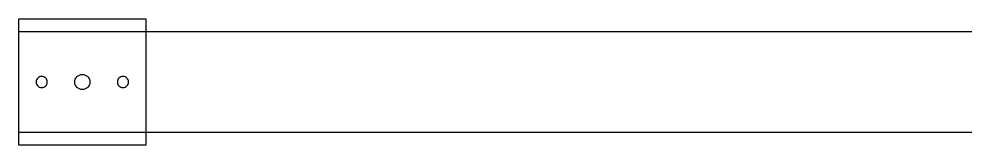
# Model space of a CAD drawing. Header units: metres. Extents: x 0.4 to 35.2, y -0.3 to 6.2.
# Drawn here: x 3.279 to 3.652, y 3.025 to 3.075 of the extents above; entities that cross this region are included whole.
import ezdxf

# ---------------------------------------------------------------- set-up
doc = ezdxf.new("R2010")
doc.units = ezdxf.units.M
doc.layers.add('P_PROPUESTO', color=5, linetype='Continuous')

msp = doc.modelspace()

# ---------------------------------------------------------------- linework, layer by layer
at = {"layer": 'P_PROPUESTO'}
for p, q in [((3.279, 3.025), (3.279, 3.075)), ((3.279, 3.075), (3.329, 3.075)), ((3.329, 3.075), (3.329, 3.025)), ((3.279, 3.03), (3.279, 3.07)), ((3.279, 3.07), (4.025, 3.07)), ((3.28617, 3.05122), (3.28597, 3.05084)), ((3.28644, 3.05156), (3.28617, 3.05122)), ((3.28678, 3.05183), (3.28644, 3.05156)), ((3.28716, 3.05203), (3.28678, 3.05183)), ((3.28757, 3.05216), (3.28716, 3.05203)), ((3.288, 3.0522), (3.28757, 3.05216)), ((3.28843, 3.05216), (3.288, 3.0522)), ((3.28884, 3.05203), (3.28843, 3.05216)), ((3.28922, 3.05183), (3.28884, 3.05203)), ((3.28956, 3.05156), (3.28922, 3.05183)), ((3.28983, 3.05122), (3.28956, 3.05156)), ((3.29003, 3.05084), (3.28983, 3.05122)), ((3.30106, 3.05058), (3.30123, 3.05115)), ((3.30123, 3.05115), (3.30151, 3.05167)), ((3.30151, 3.05167), (3.30188, 3.05212)), ((3.30188, 3.05212), (3.30233, 3.05249)), ((3.30233, 3.05249), (3.30285, 3.05277)), ((3.30285, 3.05277), (3.30341, 3.05294)), ((3.30341, 3.05294), (3.304, 3.053)), ((3.304, 3.053), (3.30459, 3.05294)), ((3.30459, 3.05294), (3.30515, 3.05277)), ((3.30515, 3.05277), (3.30567, 3.05249)), ((3.30567, 3.05249), (3.30612, 3.05212)), ((3.30612, 3.05212), (3.30649, 3.05167)), ((3.30649, 3.05167), (3.30677, 3.05115)), ((3.30677, 3.05115), (3.30694, 3.05058)), ((3.31817, 3.05122), (3.31797, 3.05084)), ((3.31844, 3.05156), (3.31817, 3.05122)), ((3.31878, 3.05183), (3.31844, 3.05156)), ((3.31916, 3.05203), (3.31878, 3.05183)), ((3.31957, 3.05216), (3.31916, 3.05203)), ((3.32, 3.0522), (3.31957, 3.05216)), ((3.32043, 3.05216), (3.32, 3.0522)), ((3.32084, 3.05203), (3.32043, 3.05216)), ((3.32122, 3.05183), (3.32084, 3.05203)), ((3.32156, 3.05156), (3.32122, 3.05183)), ((3.32183, 3.05122), (3.32156, 3.05156)), ((3.32203, 3.05084), (3.32183, 3.05122)), ((3.28584, 3.05043), (3.2858, 3.05)), ((3.2858, 3.05), (3.28584, 3.04957)), ((3.28597, 3.05084), (3.28584, 3.05043)), ((3.28584, 3.04957), (3.28597, 3.04916)), ((3.28597, 3.04916), (3.28617, 3.04878)), ((3.28617, 3.04878), (3.28644, 3.04844)), ((3.28644, 3.04844), (3.28678, 3.04817)), ((3.28678, 3.04817), (3.28716, 3.04797)), ((3.28716, 3.04797), (3.28757, 3.04784)), ((3.28757, 3.04784), (3.288, 3.0478)), ((3.288, 3.0478), (3.28843, 3.04784)), ((3.28843, 3.04784), (3.28884, 3.04797)), ((3.28884, 3.04797), (3.28922, 3.04817)), ((3.28922, 3.04817), (3.28956, 3.04844)), ((3.28956, 3.04844), (3.28983, 3.04878)), ((3.28983, 3.04878), (3.29003, 3.04916)), ((3.29016, 3.05043), (3.29003, 3.05084)), ((3.29003, 3.04916), (3.29016, 3.04957)), ((3.2902, 3.05), (3.29016, 3.05043)), ((3.29016, 3.04957), (3.2902, 3.05)), ((3.301, 3.05), (3.30106, 3.05058)), ((3.30106, 3.04941), (3.301, 3.05)), ((3.30123, 3.04885), (3.30106, 3.04941)), ((3.30151, 3.04833), (3.30123, 3.04885)), ((3.30188, 3.04788), (3.30151, 3.04833)), ((3.30233, 3.04751), (3.30188, 3.04788)), ((3.30285, 3.04723), (3.30233, 3.04751)), ((3.30567, 3.04751), (3.30515, 3.04723)), ((3.30612, 3.04788), (3.30567, 3.04751)), ((3.30649, 3.04833), (3.30612, 3.04788)), ((3.30677, 3.04885), (3.30649, 3.04833)), ((3.30694, 3.04941), (3.30677, 3.04885)), ((3.30694, 3.05058), (3.307, 3.05)), ((3.307, 3.05), (3.30694, 3.04941)), ((3.31784, 3.05043), (3.3178, 3.05)), ((3.3178, 3.05), (3.31784, 3.04957)), ((3.31797, 3.05084), (3.31784, 3.05043)), ((3.31784, 3.04957), (3.31797, 3.04916)), ((3.31797, 3.04916), (3.31817, 3.04878)), ((3.31817, 3.04878), (3.31844, 3.04844)), ((3.31844, 3.04844), (3.31878, 3.04817)), ((3.31878, 3.04817), (3.31916, 3.04797)), ((3.31916, 3.04797), (3.31957, 3.04784)), ((3.31957, 3.04784), (3.32, 3.0478)), ((3.32, 3.0478), (3.32043, 3.04784)), ((3.32043, 3.04784), (3.32084, 3.04797)), ((3.32084, 3.04797), (3.32122, 3.04817)), ((3.32122, 3.04817), (3.32156, 3.04844)), ((3.32156, 3.04844), (3.32183, 3.04878)), ((3.32183, 3.04878), (3.32203, 3.04916)), ((3.32216, 3.05043), (3.32203, 3.05084)), ((3.32203, 3.04916), (3.32216, 3.04957)), ((3.3222, 3.05), (3.32216, 3.05043)), ((3.32216, 3.04957), (3.3222, 3.05)), ((3.30341, 3.04706), (3.30285, 3.04723)), ((3.304, 3.047), (3.30341, 3.04706)), ((3.30459, 3.04706), (3.304, 3.047)), ((3.30515, 3.04723), (3.30459, 3.04706)), ((4.025, 3.03), (3.279, 3.03)), ((3.329, 3.025), (3.279, 3.025))]:
    msp.add_line(p, q, dxfattribs=at)

doc.saveas('drawing.dxf')
